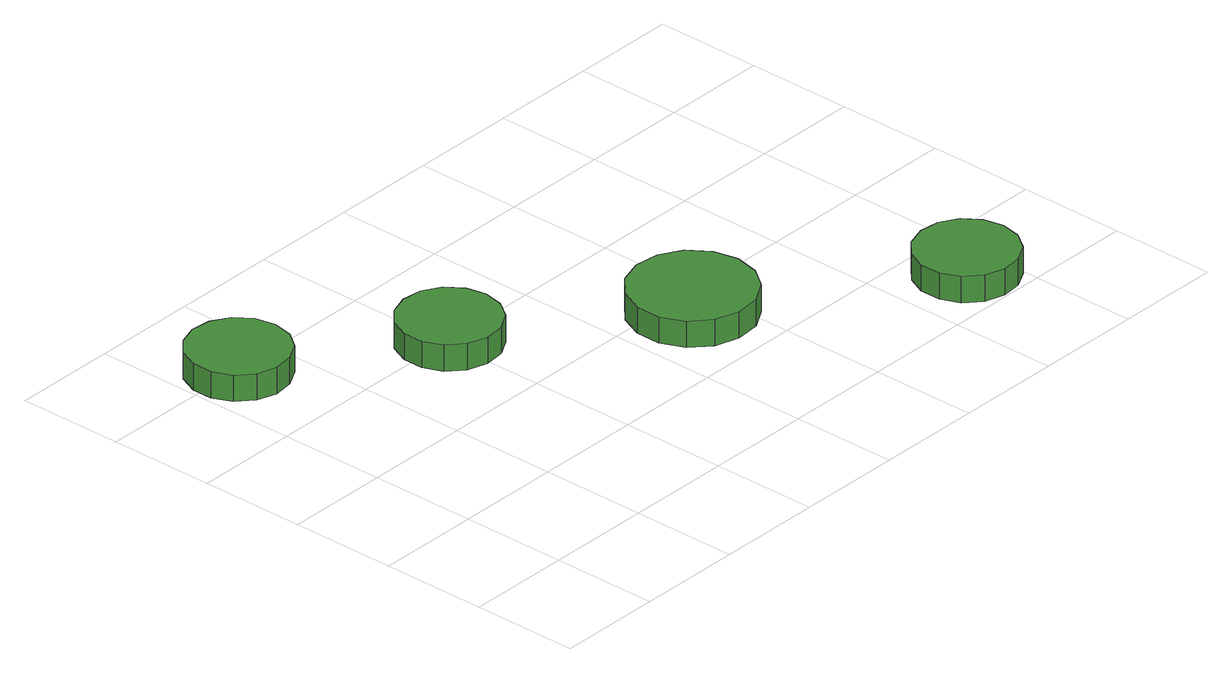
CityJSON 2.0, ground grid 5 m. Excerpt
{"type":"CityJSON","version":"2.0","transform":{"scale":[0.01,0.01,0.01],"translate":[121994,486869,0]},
"CityObjects":{
"tree1":{"type":"SolitaryVegetationObject","attributes":{"function":"something"},"geometry":[{"type":"MultiSurface","lod":"1","boundaries":[[[0,1,2,3,4,5,6,7,8,9,10,11,12,13,14]],[[15,16,17,18,19,20,21,22,23,24,25,26,27,28,29]],[[0,29,28,1]],[[1,28,27,2]],[[2,27,26,3]],[[3,26,25,4]],[[4,25,24,5]],[[5,24,23,6]],[[6,23,22,7]],[[7,22,21,8]],[[8,21,20,9]],[[9,20,19,10]],[[10,19,18,11]],[[11,18,17,12]],[[12,17,16,13]],[[13,16,15,14]],[[14,15,29,0]]]}]},
"tree2":{"type":"SolitaryVegetationObject","attributes":{"function":"something"},"geometry":[{"type":"MultiSurface","lod":"1","boundaries":[[[30,31,32,33,34,35,36,37,38,39,40,41,42,43,44]],[[45,46,47,48,49,50,51,52,53,54,55,56,57,58,59]],[[30,59,58,31]],[[31,58,57,32]],[[32,57,56,33]],[[33,56,55,34]],[[34,55,54,35]],[[35,54,53,36]],[[36,53,52,37]],[[37,52,51,38]],[[38,51,50,39]],[[39,50,49,40]],[[40,49,48,41]],[[41,48,47,42]],[[42,47,46,43]],[[43,46,45,44]],[[44,45,59,30]]]}]},
"tree3":{"type":"SolitaryVegetationObject","attributes":{"function":"something"},"geometry":[{"type":"MultiSurface","lod":"1","boundaries":[[[60,61,62,63,64,65,66,67,68,69,70,71,72,73,74]],[[75,76,77,78,79,80,81,82,83,84,85,86,87,88,89]],[[60,89,88,61]],[[61,88,87,62]],[[62,87,86,63]],[[63,86,85,64]],[[64,85,84,65]],[[65,84,83,66]],[[66,83,82,67]],[[67,82,81,68]],[[68,81,80,69]],[[69,80,79,70]],[[70,79,78,71]],[[71,78,77,72]],[[72,77,76,73]],[[73,76,75,74]],[[74,75,89,60]]]}]},
"tree4":{"type":"SolitaryVegetationObject","attributes":{"function":"something"},"geometry":[{"type":"MultiSurface","lod":"1","boundaries":[[[90,91,92,93,94,95,96,97,98,99,100,101,102,103,104]],[[105,106,107,108,109,110,111,112,113,114,115,116,117,118,119]],[[90,119,118,91]],[[91,118,117,92]],[[92,117,116,93]],[[93,116,115,94]],[[94,115,114,95]],[[95,114,113,96]],[[96,113,112,97]],[[97,112,111,98]],[[98,111,110,99]],[[99,110,109,100]],[[100,109,108,101]],[[101,108,107,102]],[[102,107,106,103]],[[103,106,105,104]],[[104,105,119,90]]]}]}
},
"vertices":[
[484,1983,220],[464,2078,220],[407,2156,220],[323,2205,220],[227,2215,220],[135,2185,220],[63,2120,220],[23,2032,220],[23,1935,220],[63,1846,220],[135,1781,220],[227,1751,220],[323,1762,220],[407,1810,220],[464,1888,220],[464,1888,93],[407,1810,93],[323,1762,93],[227,1751,93],[135,1781,93],[63,1846,93],[23,1935,93],[23,2032,93],[63,2120,93],[135,2185,93],[227,2215,93],[323,2205,93],[407,2156,93],[464,2078,93],[484,1983,93],
[1244,1489,218],[1224,1583,218],[1167,1662,218],[1083,1710,218],[987,1720,218],[894,1690,218],[822,1626,218],[783,1537,218],[783,1440,218],[822,1352,218],[894,1287,218],[987,1257,218],[1083,1267,218],[1167,1315,218],[1224,1394,218],[1224,1394,91],[1167,1315,91],[1083,1267,91],[987,1257,91],[894,1287,91],[822,1352,91],[783,1440,91],[783,1537,91],[822,1626,91],[894,1690,91],[987,1720,91],[1083,1710,91],[1167,1662,91],[1224,1583,91],[1244,1489,91],
[2144,893,217],[2119,1009,217],[2049,1105,217],[1947,1165,217],[1828,1177,217],[1715,1141,217],[1627,1061,217],[1579,953,217],[1579,834,217],[1627,725,217],[1715,646,217],[1828,609,217],[1947,621,217],[2049,681,217],[2119,777,217],[2119,777,90],[2049,681,90],[1947,621,90],[1828,609,90],[1715,646,90],[1627,725,90],[1579,834,90],[1579,953,90],[1627,1061,90],[1715,1141,90],[1828,1177,90],[1947,1165,90],[2049,1105,90],[2119,1009,90],[2144,893,90],
[3068,241,217],[3048,336,217],[2991,414,217],[2907,463,217],[2810,473,217],[2718,443,217],[2646,378,217],[2607,290,217],[2607,193,217],[2646,104,217],[2718,39,217],[2810,10,217],[2907,20,217],[2991,68,217],[3048,147,217],[3048,147,90],[2991,68,90],[2907,20,90],[2810,10,90],[2718,39,90],[2646,104,90],[2607,193,90],[2607,290,90],[2646,378,90],[2718,443,90],[2810,473,90],[2907,463,90],[2991,414,90],[3048,336,90],[3068,241,90]
]}
